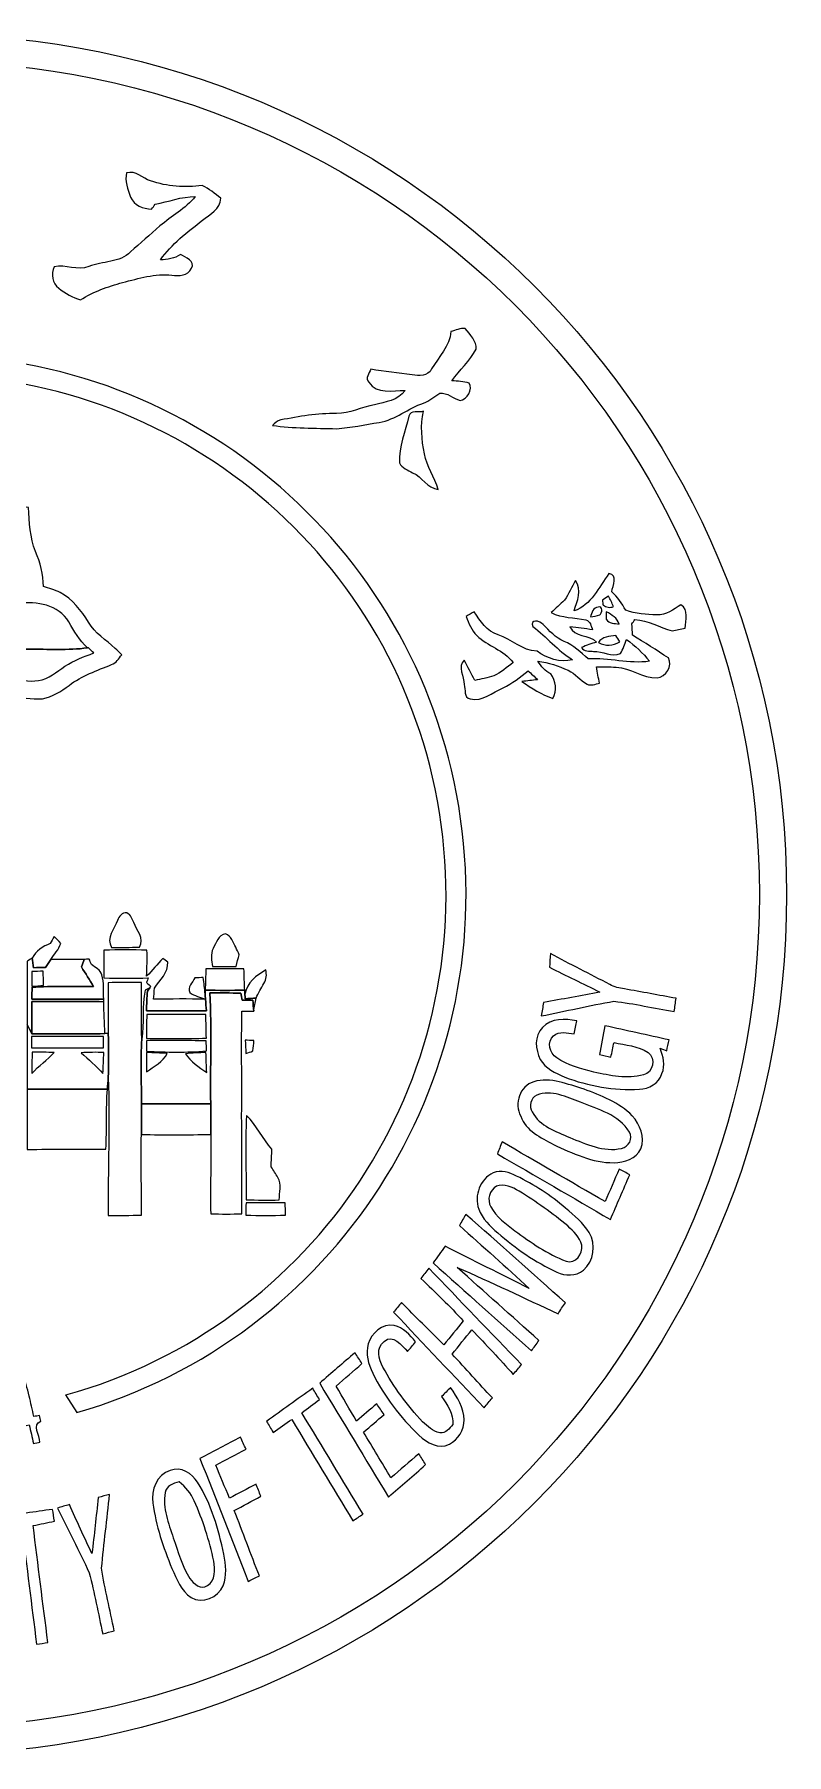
# Model space of a CAD drawing. Extents: x 31132 to 885236, y 345273 to 1212165.
# Drawn here: x 273416 to 273889, y 539556 to 540638 of the extents above; entities that cross this region are included whole.
import ezdxf

# ---------------------------------------------------------------- set-up
doc = ezdxf.new("R2010")
doc.units = 0
doc.header["$LTSCALE"] = 1000
doc.layers.get('0').update_dxf_attribs({"linetype": 'CONTINUOUS'})
doc.layers.add('_U+56FE_U+5C42 1', color=7, linetype='CONTINUOUS')

# ---------------------------------------------------------------- blocks, each defined once
blk = doc.blocks.new('A$C1A3047F4')
at = {"color": 5}
blk.add_line((2106, -7242), (1952, -6994), dxfattribs=at)
for radius in [12022, 11642]:
    blk.add_circle((0, 0), radius, dxfattribs=at)
for radius, start, end in [(7542, 286.2137, 253.6594), (7262, 285.5907, 254.1354)]:
    blk.add_arc((0, 0), radius, start, end, dxfattribs=at)
at = {"layer": '_U+56FE_U+5C42 1', "color": 5, "lineweight": 0}
for points, knots in [([(2798, 10085), (2926, 10125), (3022, 10009), (3134, 9973), (3366, 9895), (3614, 9880), (3855, 9908), (3954, 9869), (4032, 9794), (4116, 9731), (4111, 9575), (3963, 9508), (3858, 9423), (3646, 9258), (3430, 9089), (3271, 8870), (3369, 8873), (3470, 8887), (3552, 8947), (3617, 8900), (3766, 8856), (3705, 8752), (3659, 8646), (3530, 8645), (3433, 8657), (3197, 8683), (2968, 8612), (2743, 8553), (2538, 8497), (2334, 8428), (2156, 8310), (2045, 8346), (1942, 8403), (1851, 8474), (1755, 8538), (1747, 8676), (1785, 8775), (1947, 8813), (2113, 8711), (2272, 8779), (2464, 8853), (2701, 8827), (2854, 8983), (2993, 9101), (3127, 9224), (3265, 9344), (3427, 9484), (3622, 9585), (3758, 9754), (3565, 9756), (3384, 9684), (3197, 9647), (3185, 9630), (3161, 9597), (3149, 9581), (3030, 9582), (2900, 9630), (2855, 9749), (2817, 9853), (2771, 9978), (2798, 10085), (2798, 10085), (2798, 10085), (2798, 10085)], [0, 0, 0, 0, 1, 1, 1, 2, 2, 2, 3, 3, 3, 4, 4, 4, 5, 5, 5, 6, 6, 6, 7, 7, 7, 8, 8, 8, 9, 9, 9, 10, 10, 10, 11, 11, 11, 12, 12, 12, 13, 13, 13, 14, 14, 14, 15, 15, 15, 16, 16, 16, 17, 17, 17, 18, 18, 18, 19, 19, 19, 20, 20, 20, 21, 21, 21, 21]), ([(7330, 7868), (7396, 7885), (7462, 7920), (7531, 7909), (7597, 7826), (7694, 7735), (7682, 7622), (7595, 7457), (7451, 7332), (7346, 7180), (7426, 7173), (7508, 7171), (7587, 7149), (7644, 7060), (7558, 6921), (7459, 6904), (7364, 6933), (7281, 7018), (7177, 7005), (7098, 6964), (7033, 6901), (6950, 6867), (6734, 6799), (6558, 6635), (6330, 6599), (6131, 6569), (5933, 6523), (5731, 6510), (5432, 6521), (5132, 6512), (4836, 6556), (4873, 6584), (4903, 6627), (4953, 6633), (5210, 6680), (5469, 6728), (5732, 6723), (5917, 6721), (6084, 6810), (6262, 6846), (6414, 6887), (6596, 6901), (6690, 7044), (6520, 7046), (6294, 6990), (6183, 7159), (6131, 7216), (6188, 7286), (6211, 7342), (6402, 7305), (6597, 7296), (6788, 7263), (6884, 7248), (7011, 7242), (7061, 7346), (7157, 7516), (7318, 7663), (7330, 7868), (7330, 7868), (7330, 7868), (7330, 7868)], [0, 0, 0, 0, 1, 1, 1, 2, 2, 2, 3, 3, 3, 4, 4, 4, 5, 5, 5, 6, 6, 6, 7, 7, 7, 8, 8, 8, 9, 9, 9, 10, 10, 10, 11, 11, 11, 12, 12, 12, 13, 13, 13, 14, 14, 14, 15, 15, 15, 16, 16, 16, 17, 17, 17, 18, 18, 18, 19, 19, 19, 20, 20, 20, 20]), ([(6743, 6688), (6766, 6772), (6884, 6732), (6947, 6754), (6903, 6557), (6922, 6354), (6961, 6158), (6998, 5982), (7099, 5829), (7155, 5660), (6999, 5678), (6929, 5835), (6796, 5895), (6732, 5935), (6646, 5958), (6614, 6032), (6598, 6260), (6695, 6470), (6743, 6688), (6743, 6688), (6743, 6688), (6743, 6688)], [0, 0, 0, 0, 1, 1, 1, 2, 2, 2, 3, 3, 3, 4, 4, 4, 5, 5, 5, 6, 6, 6, 7, 7, 7, 7]), ([(-1542, 5411), (-1466, 5422), (-1386, 5443), (-1312, 5409), (-1168, 5352), (-1018, 5314), (-867, 5282), (-560, 5213), (-304, 5021), (-58, 4835), (121, 4965), (299, 5099), (500, 5194), (713, 5299), (957, 5308), (1174, 5403), (1254, 5443), (1343, 5421), (1428, 5411), (1437, 5202), (1448, 4990), (1527, 4794), (1595, 4639), (1636, 4474), (1636, 4303), (1715, 4280), (1795, 4256), (1871, 4221), (2044, 4128), (2167, 3971), (2266, 3805), (2356, 3651), (2511, 3557), (2639, 3440), (2670, 3410), (2701, 3380), (2731, 3349), (2689, 3299), (2654, 3237), (2590, 3214), (2386, 3130), (2173, 3059), (1995, 2923), (1885, 2837), (1762, 2763), (1622, 2737), (1471, 2731), (1321, 2744), (1174, 2774), (1130, 2666), (1091, 2551), (1007, 2467), (935, 2393), (838, 2353), (747, 2309), (705, 2198), (663, 2088), (606, 1984), (500, 1790), (337, 1629), (137, 1531), (9, 1510), (-121, 1510), (-249, 1530), (-476, 1637), (-648, 1831), (-755, 2054), (-795, 2137), (-828, 2222), (-861, 2307), (-960, 2354), (-1066, 2397), (-1139, 2481), (-1213, 2565), (-1250, 2672), (-1290, 2773), (-1436, 2745), (-1585, 2732), (-1734, 2736), (-1976, 2769), (-2135, 2972), (-2351, 3066), (-2500, 3149), (-2679, 3175), (-2814, 3282), (-2814, 3324), (-2811, 3365), (-2804, 3407), (-2708, 3492), (-2601, 3564), (-2508, 3653), (-2381, 3776), (-2315, 3948), (-2188, 4071), (-2126, 4131), (-2056, 4182), (-1984, 4230), (-1905, 4256), (-1826, 4280), (-1746, 4302), (-1760, 4476), (-1714, 4642), (-1642, 4798), (-1588, 4946), (-1560, 5102), (-1551, 5259), (-1548, 5310), (-1545, 5360), (-1542, 5411), (-1542, 5411), (-1542, 5411), (-1542, 5411)], [0, 0, 0, 0, 1, 1, 1, 2, 2, 2, 3, 3, 3, 4, 4, 4, 5, 5, 5, 6, 6, 6, 7, 7, 7, 8, 8, 8, 9, 9, 9, 10, 10, 10, 11, 11, 11, 12, 12, 12, 13, 13, 13, 14, 14, 14, 15, 15, 15, 16, 16, 16, 17, 17, 17, 18, 18, 18, 19, 19, 19, 20, 20, 20, 21, 21, 21, 22, 22, 22, 23, 23, 23, 24, 24, 24, 25, 25, 25, 26, 26, 26, 27, 27, 27, 28, 28, 28, 29, 29, 29, 30, 30, 30, 31, 31, 31, 32, 32, 32, 33, 33, 33, 34, 34, 34, 35, 35, 35, 36, 36, 36, 37, 37, 37, 37]), ([(9052, 3964), (9290, 4042), (9399, 4296), (9538, 4485), (9675, 4471), (9588, 4315), (9580, 4232), (9660, 4158), (9718, 4067), (9774, 3974), (9912, 3923), (10063, 3910), (10209, 3907), (10336, 3902), (10443, 3981), (10542, 4050), (10661, 3980), (10610, 3834), (10603, 3723), (10543, 3710), (10484, 3693), (10422, 3686), (10247, 3733), (10087, 3831), (9902, 3844), (9892, 3828), (9871, 3797), (9861, 3781), (9864, 3728), (9867, 3676), (9869, 3623), (10038, 3521), (10206, 3416), (10370, 3306), (10430, 3196), (10340, 3038), (10211, 3029), (10009, 3020), (9840, 3170), (9639, 3178), (9548, 3182), (9456, 3183), (9364, 3181), (9376, 3104), (9392, 3028), (9409, 2952), (9351, 2944), (9289, 2911), (9233, 2940), (9137, 2994), (9070, 3087), (8970, 3134), (8836, 3196), (8693, 3239), (8547, 3261), (8592, 3189), (8646, 3120), (8727, 3085), (8800, 2981), (8815, 2854), (8756, 2740), (8598, 2790), (8461, 2887), (8323, 2976), (8396, 2986), (8468, 2994), (8541, 3002), (8498, 3045), (8454, 3086), (8410, 3127), (8299, 3039), (8188, 2950), (8059, 2890), (7914, 2821), (7772, 2693), (7600, 2734), (7507, 2749), (7539, 2868), (7517, 2933), (7516, 3048), (7421, 3182), (7517, 3277), (7567, 3182), (7613, 3085), (7663, 2991), (7752, 3015), (7844, 3025), (7930, 3056), (8029, 3104), (8113, 3175), (8200, 3242), (8071, 3419), (7844, 3471), (7691, 3620), (7619, 3694), (7583, 3792), (7543, 3885), (7579, 3908), (7617, 3931), (7654, 3952), (7746, 3827), (7830, 3675), (7990, 3629), (8180, 3567), (8328, 3411), (8534, 3399), (8678, 3302), (8854, 3234), (9029, 3282), (8822, 3409), (8671, 3602), (8476, 3744), (8429, 3855), (8576, 3830), (8619, 3774), (8708, 3686), (8792, 3587), (8912, 3538), (9042, 3483), (9144, 3385), (9249, 3292), (9535, 3311), (9822, 3218), (10106, 3260), (10015, 3376), (9905, 3476), (9786, 3564), (9759, 3498), (9737, 3430), (9700, 3368), (9576, 3318), (9451, 3402), (9325, 3397), (9269, 3410), (9185, 3387), (9157, 3453), (9225, 3483), (9295, 3505), (9365, 3528), (9261, 3636), (9053, 3593), (8995, 3742), (9101, 3734), (9206, 3713), (9311, 3700), (9288, 3750), (9281, 3824), (9217, 3839), (9055, 3872), (8883, 3865), (8731, 3940), (8791, 4001), (8859, 4053), (8917, 4115), (8981, 4199), (9018, 4299), (9072, 4388), (9167, 4254), (9096, 4101), (9052, 3964), (9052, 3964), (9052, 3964), (9052, 3964)], [0, 0, 0, 0, 1, 1, 1, 2, 2, 2, 3, 3, 3, 4, 4, 4, 5, 5, 5, 6, 6, 6, 7, 7, 7, 8, 8, 8, 9, 9, 9, 10, 10, 10, 11, 11, 11, 12, 12, 12, 13, 13, 13, 14, 14, 14, 15, 15, 15, 16, 16, 16, 17, 17, 17, 18, 18, 18, 19, 19, 19, 20, 20, 20, 21, 21, 21, 22, 22, 22, 23, 23, 23, 24, 24, 24, 25, 25, 25, 26, 26, 26, 27, 27, 27, 28, 28, 28, 29, 29, 29, 30, 30, 30, 31, 31, 31, 32, 32, 32, 33, 33, 33, 34, 34, 34, 35, 35, 35, 36, 36, 36, 37, 37, 37, 38, 38, 38, 39, 39, 39, 40, 40, 40, 41, 41, 41, 42, 42, 42, 43, 43, 43, 44, 44, 44, 45, 45, 45, 46, 46, 46, 47, 47, 47, 48, 48, 48, 49, 49, 49, 50, 50, 50, 51, 51, 51, 52, 52, 52, 53, 53, 53, 54, 54, 54, 54]), ([(740, 3507), (818, 3768), (1016, 3998), (1287, 4064), (1541, 4105), (1851, 4050), (1991, 3810), (2061, 3678), (2145, 3553), (2251, 3447), (1978, 3410), (1702, 3431), (1427, 3428), (1247, 3428), (1067, 3419), (888, 3432), (836, 3452), (789, 3481), (740, 3507), (740, 3507), (740, 3507), (740, 3507)], [0, 0, 0, 0, 1, 1, 1, 2, 2, 2, 3, 3, 3, 4, 4, 4, 5, 5, 5, 6, 6, 6, 7, 7, 7, 7]), ([(9448, 4113), (9476, 4132), (9505, 4152), (9533, 4171), (9557, 4123), (9581, 4074), (9604, 4025), (9554, 4002), (9504, 4016), (9458, 4043), (9456, 4060), (9451, 4095), (9448, 4113), (9448, 4113), (9448, 4113), (9448, 4113)], [0, 0, 0, 0, 1, 1, 1, 2, 2, 2, 3, 3, 3, 4, 4, 4, 5, 5, 5, 5]), ([(9280, 3881), (9299, 3934), (9319, 4014), (9391, 4014), (9458, 4044), (9448, 3929), (9411, 3908), (9367, 3896), (9324, 3887), (9280, 3881), (9280, 3881), (9280, 3881), (9280, 3881)], [0, 0, 0, 0, 1, 1, 1, 2, 2, 2, 3, 3, 3, 4, 4, 4, 4]), ([(9502, 3949), (9580, 3912), (9656, 3865), (9682, 3778), (9621, 3793), (9537, 3782), (9502, 3847), (9494, 3881), (9501, 3915), (9502, 3949), (9502, 3949), (9502, 3949), (9502, 3949)], [0, 0, 0, 0, 1, 1, 1, 2, 2, 2, 3, 3, 3, 4, 4, 4, 4]), ([(9392, 3520), (9446, 3605), (9546, 3606), (9635, 3620), (9654, 3591), (9673, 3562), (9692, 3532), (9596, 3477), (9492, 3469), (9392, 3520), (9392, 3520), (9392, 3520), (9392, 3520)], [0, 0, 0, 0, 1, 1, 1, 2, 2, 2, 3, 3, 3, 4, 4, 4, 4]), ([(2251, 3447), (2251, 3447), (2266, 3449), (2266, 3449), (2284, 3431), (2321, 3394), (2340, 3376), (2202, 3325), (2061, 3274), (1938, 3190), (1821, 3114), (1711, 3010), (1566, 2990), (1431, 2968), (1295, 3004), (1165, 3038), (1117, 3197), (996, 3313), (888, 3432), (1067, 3419), (1247, 3428), (1427, 3428), (1702, 3431), (1978, 3410), (2251, 3447), (2251, 3447), (2251, 3447), (2251, 3447)], [0, 0, 0, 0, 1, 1, 1, 2, 2, 2, 3, 3, 3, 4, 4, 4, 5, 5, 5, 6, 6, 6, 7, 7, 7, 8, 8, 8, 9, 9, 9, 9]), ([(2673, -362), (2694, -309), (2736, -239), (2804, -258), (2860, -281), (2874, -343), (2899, -392), (2941, -505), (3052, -613), (2981, -737), (2850, -739), (2719, -740), (2588, -740), (2512, -605), (2624, -483), (2673, -362), (2673, -362), (2673, -362), (2673, -362)], [0, 0, 0, 0, 1, 1, 1, 2, 2, 2, 3, 3, 3, 4, 4, 4, 5, 5, 5, 6, 6, 6, 6]), ([(1731, -685), (1745, -660), (1772, -612), (1785, -587), (1818, -618), (1850, -650), (1880, -683), (1853, -769), (1786, -834), (1739, -909), (1713, -945), (1690, -983), (1667, -1021), (1610, -1022), (1553, -1022), (1496, -1023), (1493, -989), (1485, -921), (1480, -888), (1533, -787), (1628, -726), (1731, -685), (1731, -685), (1731, -685), (1731, -685)], [0, 0, 0, 0, 1, 1, 1, 2, 2, 2, 3, 3, 3, 4, 4, 4, 5, 5, 5, 6, 6, 6, 7, 7, 7, 8, 8, 8, 8]), ([(4010, -754), (4051, -677), (4081, -564), (4181, -550), (4264, -576), (4287, -669), (4325, -737), (4341, -772), (4357, -807), (4373, -842), (4358, -896), (4343, -951), (4329, -1005), (4219, -1005), (4108, -1005), (3998, -1008), (3990, -923), (3968, -833), (4010, -754), (4010, -754), (4010, -754), (4010, -754)], [0, 0, 0, 0, 1, 1, 1, 2, 2, 2, 3, 3, 3, 4, 4, 4, 5, 5, 5, 6, 6, 6, 7, 7, 7, 7]), ([(1410, -932), (1428, -921), (1463, -899), (1480, -888), (1485, -921), (1493, -989), (1496, -1023), (1553, -1022), (1610, -1022), (1667, -1021), (1690, -983), (1713, -945), (1739, -909), (1894, -908), (2050, -914), (2205, -908), (2191, -943), (2179, -978), (2167, -1013), (2227, -1102), (2282, -1194), (2336, -1288), (2050, -1286), (1764, -1279), (1478, -1296), (1477, -1352), (1477, -1408), (1476, -1465), (1811, -1465), (2145, -1466), (2479, -1464), (2479, -1473), (2479, -1489), (2480, -1498), (2145, -1496), (1811, -1497), (1477, -1497), (1476, -1647), (1476, -1796), (1475, -1946), (1453, -1905), (1431, -1864), (1411, -1823), (1409, -1526), (1408, -1229), (1410, -932), (1410, -932), (1410, -932), (1410, -932)], [0, 0, 0, 0, 1, 1, 1, 2, 2, 2, 3, 3, 3, 4, 4, 4, 5, 5, 5, 6, 6, 6, 7, 7, 7, 8, 8, 8, 9, 9, 9, 10, 10, 10, 11, 11, 11, 12, 12, 12, 13, 13, 13, 14, 14, 14, 15, 15, 15, 16, 16, 16, 16]), ([(2205, -908), (2223, -907), (2258, -904), (2276, -903), (2284, -921), (2300, -959), (2308, -978), (2360, -1021), (2437, -1051), (2454, -1124), (2485, -1235), (2476, -1351), (2479, -1464), (2145, -1466), (1811, -1465), (1476, -1465), (1477, -1408), (1477, -1352), (1478, -1296), (1764, -1279), (2050, -1286), (2336, -1288), (2282, -1194), (2227, -1102), (2167, -1013), (2179, -978), (2191, -943), (2205, -908), (2205, -908), (2205, -908), (2205, -908)], [0, 0, 0, 0, 1, 1, 1, 2, 2, 2, 3, 3, 3, 4, 4, 4, 5, 5, 5, 6, 6, 6, 7, 7, 7, 8, 8, 8, 9, 9, 9, 10, 10, 10, 10]), ([(2483, -778), (2683, -772), (2884, -772), (3084, -778), (3087, -900), (3084, -1021), (3079, -1143), (3157, -1062), (3227, -972), (3307, -893), (3323, -906), (3356, -933), (3373, -946), (3386, -1093), (3262, -1198), (3188, -1310), (3184, -1361), (3180, -1413), (3177, -1464), (3418, -1460), (3660, -1458), (3901, -1465), (3905, -1518), (3909, -1571), (3914, -1624), (3635, -1627), (3356, -1626), (3078, -1625), (3079, -1533), (3080, -1441), (3093, -1350), (3093, -1350), (3124, -1303), (3124, -1303), (3162, -1273), (3080, -1247), (3079, -1229), (3084, -1214), (3095, -1182), (3101, -1167), (2895, -1168), (2689, -1168), (2483, -1167), (2481, -1037), (2481, -907), (2483, -778), (2483, -778), (2483, -778), (2483, -778)], [0, 0, 0, 0, 1, 1, 1, 2, 2, 2, 3, 3, 3, 4, 4, 4, 5, 5, 5, 6, 6, 6, 7, 7, 7, 8, 8, 8, 9, 9, 9, 10, 10, 10, 11, 11, 11, 12, 12, 12, 13, 13, 13, 14, 14, 14, 15, 15, 15, 16, 16, 16, 16]), ([(8721, -826), (8997, -973), (9275, -1113), (9551, -1258), (9614, -1293), (9685, -1308), (9755, -1320), (9996, -1362), (10237, -1407), (10478, -1451), (10469, -1512), (10460, -1572), (10451, -1633), (10169, -1592), (9892, -1523), (9609, -1492), (9268, -1549), (8932, -1632), (8593, -1698), (8604, -1635), (8615, -1572), (8626, -1509), (8888, -1462), (9149, -1416), (9410, -1363), (9177, -1245), (8939, -1136), (8708, -1016), (8712, -953), (8716, -889), (8721, -826), (8721, -826), (8721, -826), (8721, -826)], [0, 0, 0, 0, 1, 1, 1, 2, 2, 2, 3, 3, 3, 4, 4, 4, 5, 5, 5, 6, 6, 6, 7, 7, 7, 8, 8, 8, 9, 9, 9, 10, 10, 10, 11, 11, 11, 11]), ([(1477, -1078), (1529, -1076), (1582, -1074), (1634, -1071), (1635, -1137), (1637, -1204), (1639, -1270), (1585, -1274), (1531, -1279), (1477, -1283), (1477, -1215), (1477, -1147), (1477, -1078), (1477, -1078), (1477, -1078), (1477, -1078)], [0, 0, 0, 0, 1, 1, 1, 2, 2, 2, 3, 3, 3, 4, 4, 4, 5, 5, 5, 5]), ([(3752, -1166), (3782, -1165), (3841, -1162), (3871, -1161), (3880, -1238), (3889, -1314), (3896, -1391), (3898, -1409), (3900, -1445), (3901, -1464), (3829, -1432), (3744, -1421), (3683, -1369), (3638, -1298), (3728, -1230), (3752, -1166), (3752, -1166), (3752, -1166), (3752, -1166)], [0, 0, 0, 0, 1, 1, 1, 2, 2, 2, 3, 3, 3, 4, 4, 4, 5, 5, 5, 6, 6, 6, 6]), ([(3906, -1040), (4084, -1039), (4261, -1039), (4439, -1040), (4441, -1139), (4445, -1238), (4451, -1337), (4267, -1341), (4082, -1341), (3898, -1337), (3901, -1238), (3904, -1139), (3906, -1040), (3906, -1040), (3906, -1040), (3906, -1040)], [0, 0, 0, 0, 1, 1, 1, 2, 2, 2, 3, 3, 3, 4, 4, 4, 5, 5, 5, 5]), ([(4453, -1391), (4480, -1231), (4615, -1131), (4745, -1053), (4758, -1119), (4756, -1185), (4717, -1242), (4680, -1310), (4640, -1377), (4609, -1449), (4557, -1451), (4506, -1453), (4455, -1456), (4454, -1439), (4453, -1407), (4453, -1391), (4453, -1391), (4453, -1391), (4453, -1391)], [0, 0, 0, 0, 1, 1, 1, 2, 2, 2, 3, 3, 3, 4, 4, 4, 5, 5, 5, 6, 6, 6, 6]), ([(2541, -1233), (2696, -1229), (2851, -1228), (3006, -1229), (3006, -1494), (3006, -1758), (3010, -2023), (2997, -2323), (3008, -2624), (3005, -2925), (3005, -3068), (3005, -3212), (3005, -3355), (3003, -3730), (3006, -4106), (3006, -4481), (2852, -4486), (2697, -4487), (2543, -4485), (2536, -3844), (2566, -3202), (2543, -2561), (2548, -2356), (2548, -2150), (2543, -1945), (2537, -1707), (2542, -1470), (2541, -1233), (2541, -1233), (2541, -1233), (2541, -1233)], [0, 0, 0, 0, 1, 1, 1, 2, 2, 2, 3, 3, 3, 4, 4, 4, 5, 5, 5, 6, 6, 6, 7, 7, 7, 8, 8, 8, 9, 9, 9, 10, 10, 10, 10]), ([(3057, -1337), (3057, -1337), (3124, -1303), (3124, -1303), (3124, -1303), (3093, -1350), (3093, -1350), (3080, -1441), (3079, -1533), (3078, -1625), (3356, -1626), (3635, -1627), (3914, -1624), (3909, -1571), (3905, -1518), (3901, -1465), (3901, -1465), (3901, -1464), (3901, -1464), (3900, -1445), (3898, -1409), (3896, -1391), (3897, -1377), (3897, -1350), (3898, -1337), (4082, -1341), (4267, -1341), (4451, -1337), (4452, -1351), (4453, -1378), (4453, -1391), (4453, -1407), (4454, -1439), (4455, -1456), (4506, -1453), (4557, -1451), (4609, -1449), (4595, -1509), (4585, -1570), (4575, -1631), (4572, -1579), (4568, -1528), (4565, -1477), (4515, -1476), (4465, -1475), (4415, -1475), (4410, -1451), (4399, -1403), (4394, -1379), (4250, -1376), (4106, -1375), (3962, -1376), (3988, -1892), (3968, -2408), (3974, -2925), (3651, -2921), (3328, -2931), (3005, -2925), (3008, -2624), (2997, -2323), (3010, -2023), (3045, -1796), (3015, -1564), (3057, -1337), (3057, -1337), (3057, -1337), (3057, -1337)], [0, 0, 0, 0, 1, 1, 1, 2, 2, 2, 3, 3, 3, 4, 4, 4, 5, 5, 5, 6, 6, 6, 7, 7, 7, 8, 8, 8, 9, 9, 9, 10, 10, 10, 11, 11, 11, 12, 12, 12, 13, 13, 13, 14, 14, 14, 15, 15, 15, 16, 16, 16, 17, 17, 17, 18, 18, 18, 19, 19, 19, 20, 20, 20, 21, 21, 21, 22, 22, 22, 22]), ([(3962, -1376), (4106, -1375), (4250, -1376), (4394, -1379), (4399, -1403), (4410, -1451), (4415, -1475), (4465, -1475), (4515, -1476), (4565, -1477), (4568, -1528), (4572, -1579), (4575, -1631), (4519, -1630), (4463, -1629), (4408, -1629), (4408, -1733), (4408, -1837), (4407, -1942), (4404, -2257), (4410, -2573), (4408, -2888), (4405, -3160), (4410, -3432), (4408, -3703), (4406, -3957), (4409, -4211), (4409, -4465), (4264, -4466), (4119, -4466), (3974, -4465), (3971, -4095), (3977, -3725), (3974, -3355), (3974, -3212), (3974, -3068), (3974, -2925), (3968, -2408), (3988, -1892), (3962, -1376), (3962, -1376), (3962, -1376), (3962, -1376)], [0, 0, 0, 0, 1, 1, 1, 2, 2, 2, 3, 3, 3, 4, 4, 4, 5, 5, 5, 6, 6, 6, 7, 7, 7, 8, 8, 8, 9, 9, 9, 10, 10, 10, 11, 11, 11, 12, 12, 12, 13, 13, 13, 14, 14, 14, 14]), ([(1477, -1497), (1811, -1497), (2145, -1496), (2480, -1498), (2483, -1647), (2491, -1796), (2495, -1945), (2155, -1947), (1815, -1946), (1475, -1946), (1476, -1796), (1476, -1647), (1477, -1497), (1477, -1497), (1477, -1497), (1477, -1497)], [0, 0, 0, 0, 1, 1, 1, 2, 2, 2, 3, 3, 3, 4, 4, 4, 5, 5, 5, 5]), ([(3080, -1679), (3355, -1677), (3630, -1679), (3905, -1678), (3909, -1788), (3912, -1898), (3914, -2008), (3635, -2018), (3357, -2010), (3078, -2013), (3078, -1902), (3079, -1790), (3080, -1679), (3080, -1679), (3080, -1679), (3080, -1679)], [0, 0, 0, 0, 1, 1, 1, 2, 2, 2, 3, 3, 3, 4, 4, 4, 5, 5, 5, 5]), ([(1411, -1823), (1431, -1864), (1453, -1905), (1475, -1946), (1815, -1946), (2155, -1947), (2495, -1945), (2495, -1945), (2543, -1945), (2543, -1945), (2548, -2150), (2548, -2356), (2543, -2561), (2539, -2613), (2535, -2666), (2530, -2719), (2156, -2721), (1782, -2722), (1409, -2719), (1410, -2420), (1404, -2122), (1411, -1823), (1411, -1823), (1411, -1823), (1411, -1823)], [0, 0, 0, 0, 1, 1, 1, 2, 2, 2, 3, 3, 3, 4, 4, 4, 5, 5, 5, 6, 6, 6, 7, 7, 7, 8, 8, 8, 8]), ([(8611, -1861), (8730, -1725), (8927, -1736), (9089, -1764), (9077, -1825), (9065, -1886), (9054, -1947), (8959, -1940), (8843, -1900), (8765, -1976), (8666, -2057), (8710, -2220), (8809, -2283), (8963, -2390), (9150, -2436), (9330, -2483), (9555, -2531), (9793, -2583), (10021, -2522), (10158, -2493), (10198, -2287), (10086, -2208), (9946, -2112), (9769, -2109), (9610, -2067), (9596, -2135), (9581, -2204), (9567, -2273), (9514, -2261), (9461, -2249), (9409, -2238), (9433, -2103), (9460, -1969), (9483, -1834), (9782, -1901), (10081, -1967), (10380, -2033), (10369, -2083), (10358, -2134), (10347, -2184), (10324, -2176), (10278, -2159), (10255, -2150), (10299, -2262), (10329, -2388), (10280, -2504), (10240, -2641), (10099, -2717), (9964, -2722), (9609, -2743), (9252, -2678), (8922, -2552), (8792, -2497), (8650, -2433), (8580, -2304), (8511, -2166), (8491, -1977), (8611, -1861), (8611, -1861), (8611, -1861), (8611, -1861)], [0, 0, 0, 0, 1, 1, 1, 2, 2, 2, 3, 3, 3, 4, 4, 4, 5, 5, 5, 6, 6, 6, 7, 7, 7, 8, 8, 8, 9, 9, 9, 10, 10, 10, 11, 11, 11, 12, 12, 12, 13, 13, 13, 14, 14, 14, 15, 15, 15, 16, 16, 16, 17, 17, 17, 18, 18, 18, 19, 19, 19, 20, 20, 20, 20]), ([(1470, -1984), (1805, -1983), (2140, -1984), (2474, -1984), (2474, -2037), (2475, -2089), (2475, -2142), (2140, -2143), (1805, -2143), (1470, -2142), (1470, -2089), (1470, -2037), (1470, -1984), (1470, -1984), (1470, -1984), (1470, -1984)], [0, 0, 0, 0, 1, 1, 1, 2, 2, 2, 3, 3, 3, 4, 4, 4, 5, 5, 5, 5]), ([(3078, -2043), (3356, -2042), (3634, -2038), (3913, -2047), (3913, -2093), (3914, -2138), (3915, -2184), (3637, -2214), (3357, -2203), (3078, -2190), (3077, -2141), (3077, -2092), (3078, -2043), (3078, -2043), (3078, -2043), (3078, -2043)], [0, 0, 0, 0, 1, 1, 1, 2, 2, 2, 3, 3, 3, 4, 4, 4, 5, 5, 5, 5]), ([(4458, -2038), (4488, -2038), (4548, -2039), (4579, -2039), (4576, -2088), (4571, -2138), (4564, -2187), (4532, -2201), (4500, -2212), (4467, -2222), (4464, -2161), (4461, -2099), (4458, -2038), (4458, -2038), (4458, -2038), (4458, -2038)], [0, 0, 0, 0, 1, 1, 1, 2, 2, 2, 3, 3, 3, 4, 4, 4, 5, 5, 5, 5]), ([(1480, -2206), (1583, -2204), (1686, -2205), (1789, -2208), (1691, -2312), (1570, -2393), (1476, -2502), (1476, -2403), (1476, -2304), (1480, -2206), (1480, -2206), (1480, -2206), (1480, -2206)], [0, 0, 0, 0, 1, 1, 1, 2, 2, 2, 3, 3, 3, 4, 4, 4, 4]), ([(2164, -2211), (2269, -2205), (2375, -2205), (2481, -2208), (2476, -2306), (2472, -2405), (2468, -2503), (2377, -2395), (2265, -2308), (2164, -2211), (2164, -2211), (2164, -2211), (2164, -2211)], [0, 0, 0, 0, 1, 1, 1, 2, 2, 2, 3, 3, 3, 4, 4, 4, 4]), ([(3077, -2209), (3174, -2212), (3271, -2216), (3368, -2222), (3301, -2338), (3186, -2408), (3076, -2477), (3076, -2388), (3076, -2298), (3077, -2209), (3077, -2209), (3077, -2209), (3077, -2209)], [0, 0, 0, 0, 1, 1, 1, 2, 2, 2, 3, 3, 3, 4, 4, 4, 4]), ([(3622, -2225), (3717, -2217), (3812, -2212), (3908, -2207), (3911, -2301), (3914, -2395), (3918, -2489), (3810, -2412), (3694, -2339), (3622, -2225), (3622, -2225), (3622, -2225), (3622, -2225)], [0, 0, 0, 0, 1, 1, 1, 2, 2, 2, 3, 3, 3, 4, 4, 4, 4]), ([(8489, -2617), (8725, -2545), (8965, -2656), (9191, -2721), (9430, -2811), (9681, -2908), (9866, -3092), (9971, -3216), (10049, -3393), (9985, -3554), (9922, -3695), (9754, -3747), (9610, -3749), (9309, -3752), (9030, -3618), (8763, -3492), (8587, -3396), (8378, -3303), (8307, -3099), (8213, -2922), (8291, -2677), (8489, -2617), (8489, -2617), (8489, -2617), (8489, -2617)], [0, 0, 0, 0, 1, 1, 1, 2, 2, 2, 3, 3, 3, 4, 4, 4, 5, 5, 5, 6, 6, 6, 7, 7, 7, 8, 8, 8, 8]), ([(1409, -2719), (1782, -2722), (2156, -2721), (2530, -2719), (2511, -2998), (2524, -3278), (2509, -3558), (2142, -3566), (1776, -3554), (1409, -3566), (1411, -3283), (1407, -3001), (1409, -2719), (1409, -2719), (1409, -2719), (1409, -2719)], [0, 0, 0, 0, 1, 1, 1, 2, 2, 2, 3, 3, 3, 4, 4, 4, 5, 5, 5, 5]), ([(8531, -2805), (8736, -2721), (8948, -2836), (9142, -2901), (9385, -3005), (9680, -3076), (9825, -3320), (9886, -3410), (9813, -3527), (9715, -3548), (9464, -3607), (9221, -3485), (8992, -3398), (8801, -3310), (8571, -3239), (8467, -3040), (8420, -2961), (8443, -2844), (8531, -2805), (8531, -2805), (8531, -2805), (8531, -2805)], [0, 0, 0, 0, 1, 1, 1, 2, 2, 2, 3, 3, 3, 4, 4, 4, 5, 5, 5, 6, 6, 6, 7, 7, 7, 7]), ([(3005, -2925), (3328, -2931), (3651, -2921), (3974, -2925), (3974, -3068), (3974, -3212), (3974, -3355), (3651, -3358), (3328, -3360), (3005, -3355), (3005, -3212), (3005, -3068), (3005, -2925), (3005, -2925), (3005, -2925), (3005, -2925)], [0, 0, 0, 0, 1, 1, 1, 2, 2, 2, 3, 3, 3, 4, 4, 4, 5, 5, 5, 5]), ([(4474, -3089), (4620, -3225), (4695, -3416), (4830, -3561), (4827, -3642), (4822, -3724), (4819, -3805), (4851, -3855), (4885, -3904), (4912, -3956), (4967, -4051), (4935, -4166), (4932, -4269), (4777, -4273), (4622, -4272), (4468, -4267), (4468, -4078), (4468, -3888), (4467, -3699), (4467, -3496), (4464, -3292), (4474, -3089), (4474, -3089), (4474, -3089), (4474, -3089)], [0, 0, 0, 0, 1, 1, 1, 2, 2, 2, 3, 3, 3, 4, 4, 4, 5, 5, 5, 6, 6, 6, 7, 7, 7, 8, 8, 8, 8]), ([(8045, -3456), (8525, -3735), (9004, -4016), (9486, -4292), (9551, -4141), (9616, -3990), (9682, -3840), (9731, -3865), (9780, -3891), (9829, -3917), (9740, -4126), (9650, -4335), (9559, -4543), (9034, -4235), (8508, -3931), (7981, -3627), (8002, -3570), (8023, -3513), (8045, -3456), (8045, -3456), (8045, -3456), (8045, -3456)], [0, 0, 0, 0, 1, 1, 1, 2, 2, 2, 3, 3, 3, 4, 4, 4, 5, 5, 5, 6, 6, 6, 7, 7, 7, 7]), ([(7923, -3891), (8031, -3845), (8148, -3887), (8247, -3935), (8494, -4054), (8725, -4206), (8934, -4384), (9055, -4486), (9179, -4591), (9264, -4726), (9366, -4892), (9327, -5125), (9182, -5252), (9078, -5337), (8928, -5334), (8811, -5277), (8509, -5140), (8237, -4945), (7986, -4730), (7879, -4636), (7768, -4534), (7719, -4396), (7650, -4210), (7740, -3974), (7923, -3891), (7923, -3891), (7923, -3891), (7923, -3891)], [0, 0, 0, 0, 1, 1, 1, 2, 2, 2, 3, 3, 3, 4, 4, 4, 5, 5, 5, 6, 6, 6, 7, 7, 7, 8, 8, 8, 9, 9, 9, 9]), ([(7966, -4075), (8076, -4039), (8190, -4091), (8285, -4146), (8522, -4292), (8748, -4456), (8963, -4633), (9044, -4708), (9132, -4789), (9159, -4901), (9183, -5020), (9070, -5172), (8940, -5124), (8679, -5025), (8448, -4864), (8225, -4700), (8098, -4605), (7964, -4508), (7890, -4364), (7830, -4268), (7873, -4132), (7966, -4075), (7966, -4075), (7966, -4075), (7966, -4075)], [0, 0, 0, 0, 1, 1, 1, 2, 2, 2, 3, 3, 3, 4, 4, 4, 5, 5, 5, 6, 6, 6, 7, 7, 7, 8, 8, 8, 8]), ([(4468, -4311), (4651, -4310), (4833, -4310), (5015, -4311), (5017, -4367), (5018, -4424), (5019, -4480), (4834, -4488), (4649, -4488), (4464, -4480), (4465, -4424), (4467, -4367), (4468, -4311), (4468, -4311), (4468, -4311), (4468, -4311)], [0, 0, 0, 0, 1, 1, 1, 2, 2, 2, 3, 3, 3, 4, 4, 4, 5, 5, 5, 5]), ([(7539, -4472), (8009, -4876), (8467, -5295), (8930, -5707), (8895, -5758), (8862, -5809), (8828, -5860), (8359, -5643), (7894, -5418), (7420, -5212), (7797, -5556), (8183, -5891), (8560, -6235), (8526, -6282), (8491, -6331), (8457, -6379), (7999, -5970), (7541, -5559), (7082, -5150), (7138, -5072), (7193, -4994), (7249, -4917), (7641, -5114), (8033, -5309), (8425, -5506), (8103, -5209), (7776, -4918), (7449, -4627), (7479, -4575), (7509, -4523), (7539, -4472), (7539, -4472), (7539, -4472), (7539, -4472)], [0, 0, 0, 0, 1, 1, 1, 2, 2, 2, 3, 3, 3, 4, 4, 4, 5, 5, 5, 6, 6, 6, 7, 7, 7, 8, 8, 8, 9, 9, 9, 10, 10, 10, 11, 11, 11, 11]), ([(6913, -5368), (6950, -5319), (6986, -5271), (7023, -5223), (7453, -5674), (7888, -6119), (8317, -6571), (8279, -6616), (8241, -6662), (8202, -6707), (8013, -6496), (7821, -6289), (7624, -6085), (7532, -6198), (7439, -6311), (7348, -6424), (7536, -6627), (7721, -6834), (7910, -7037), (7872, -7082), (7834, -7128), (7796, -7174), (7373, -6730), (6954, -6284), (6531, -5840), (6567, -5794), (6604, -5748), (6640, -5702), (6836, -5900), (7033, -6097), (7231, -6293), (7324, -6184), (7414, -6072), (7504, -5960), (7317, -5753), (7114, -5562), (6913, -5368), (6913, -5368), (6913, -5368), (6913, -5368)], [0, 0, 0, 0, 1, 1, 1, 2, 2, 2, 3, 3, 3, 4, 4, 4, 5, 5, 5, 6, 6, 6, 7, 7, 7, 8, 8, 8, 9, 9, 9, 10, 10, 10, 11, 11, 11, 12, 12, 12, 13, 13, 13, 13]), ([(6174, -6281), (6222, -6131), (6371, -5992), (6539, -6025), (6666, -6053), (6758, -6157), (6836, -6254), (6803, -6302), (6762, -6344), (6723, -6387), (6646, -6301), (6518, -6134), (6397, -6247), (6278, -6336), (6322, -6497), (6382, -6608), (6531, -6885), (6721, -7140), (6935, -7370), (7003, -7435), (7079, -7507), (7177, -7523), (7260, -7539), (7309, -7459), (7360, -7410), (7365, -7260), (7285, -7133), (7201, -7017), (7242, -6975), (7284, -6934), (7326, -6893), (7418, -7027), (7516, -7173), (7516, -7343), (7522, -7486), (7428, -7615), (7310, -7685), (7158, -7756), (6994, -7665), (6885, -7559), (6621, -7310), (6399, -7014), (6239, -6689), (6175, -6564), (6137, -6420), (6174, -6281), (6174, -6281), (6174, -6281), (6174, -6281)], [0, 0, 0, 0, 1, 1, 1, 2, 2, 2, 3, 3, 3, 4, 4, 4, 5, 5, 5, 6, 6, 6, 7, 7, 7, 8, 8, 8, 9, 9, 9, 10, 10, 10, 11, 11, 11, 12, 12, 12, 13, 13, 13, 14, 14, 14, 15, 15, 15, 16, 16, 16, 16]), ([(5497, -6831), (5660, -6687), (5827, -6547), (5992, -6404), (6024, -6455), (6056, -6506), (6088, -6557), (5968, -6662), (5847, -6765), (5728, -6870), (5820, -7035), (5917, -7198), (6013, -7361), (6107, -7279), (6200, -7198), (6294, -7117), (6328, -7168), (6362, -7218), (6396, -7269), (6301, -7352), (6206, -7433), (6110, -7514), (6237, -7727), (6366, -7939), (6492, -8153), (6622, -8041), (6750, -7926), (6883, -7817), (6914, -7868), (6945, -7918), (6977, -7969), (6807, -8122), (6630, -8267), (6461, -8422), (6137, -7893), (5817, -7363), (5497, -6831), (5497, -6831), (5497, -6831), (5497, -6831)], [0, 0, 0, 0, 1, 1, 1, 2, 2, 2, 3, 3, 3, 4, 4, 4, 5, 5, 5, 6, 6, 6, 7, 7, 7, 8, 8, 8, 9, 9, 9, 10, 10, 10, 11, 11, 11, 12, 12, 12, 13, 13, 13, 13]), ([(1197, -7099), (1239, -6960), (1281, -6820), (1349, -6691), (1382, -6796), (1411, -6903), (1437, -7010), (1460, -7105), (1482, -7201), (1504, -7296), (1524, -7293), (1563, -7287), (1583, -7284), (1587, -7303), (1596, -7341), (1600, -7360), (1471, -7409), (1590, -7559), (1588, -7654), (1565, -7659), (1520, -7669), (1498, -7674), (1478, -7587), (1458, -7500), (1437, -7414), (1332, -7440), (1227, -7466), (1122, -7489), (1092, -7353), (1161, -7226), (1197, -7099), (1197, -7099), (1197, -7099), (1197, -7099)], [0, 0, 0, 0, 1, 1, 1, 2, 2, 2, 3, 3, 3, 4, 4, 4, 5, 5, 5, 6, 6, 6, 7, 7, 7, 8, 8, 8, 9, 9, 9, 10, 10, 10, 11, 11, 11, 11]), ([(4756, -7364), (4970, -7209), (5184, -7054), (5400, -6902), (5432, -6954), (5463, -7007), (5495, -7060), (5412, -7120), (5328, -7181), (5247, -7245), (5537, -7714), (5816, -8190), (6105, -8659), (6057, -8690), (6009, -8722), (5961, -8754), (5676, -8282), (5389, -7810), (5107, -7336), (5019, -7396), (4932, -7456), (4845, -7518), (4815, -7466), (4786, -7415), (4756, -7364), (4756, -7364), (4756, -7364), (4756, -7364)], [0, 0, 0, 0, 1, 1, 1, 2, 2, 2, 3, 3, 3, 4, 4, 4, 5, 5, 5, 6, 6, 6, 7, 7, 7, 8, 8, 8, 9, 9, 9, 9]), ([(3824, -7885), (4013, -7784), (4201, -7685), (4390, -7584), (4416, -7641), (4442, -7698), (4469, -7754), (4327, -7827), (4186, -7904), (4045, -7977), (4110, -8129), (4173, -8283), (4235, -8437), (4359, -8371), (4483, -8306), (4608, -8241), (4630, -8297), (4652, -8353), (4675, -8410), (4552, -8478), (4428, -8545), (4304, -8611), (4422, -8915), (4536, -9221), (4655, -9524), (4603, -9549), (4552, -9575), (4500, -9600), (4275, -9028), (4052, -8455), (3824, -7885), (3824, -7885), (3824, -7885), (3824, -7885)], [0, 0, 0, 0, 1, 1, 1, 2, 2, 2, 3, 3, 3, 4, 4, 4, 5, 5, 5, 6, 6, 6, 7, 7, 7, 8, 8, 8, 9, 9, 9, 10, 10, 10, 11, 11, 11, 11]), ([(3408, -8053), (3557, -7991), (3716, -8088), (3791, -8216), (3983, -8521), (4084, -8872), (4158, -9221), (4184, -9366), (4205, -9522), (4147, -9662), (4078, -9822), (3859, -9925), (3702, -9825), (3560, -9734), (3500, -9567), (3432, -9422), (3313, -9127), (3207, -8823), (3167, -8506), (3138, -8325), (3218, -8107), (3408, -8053), (3408, -8053), (3408, -8053), (3408, -8053)], [0, 0, 0, 0, 1, 1, 1, 2, 2, 2, 3, 3, 3, 4, 4, 4, 5, 5, 5, 6, 6, 6, 7, 7, 7, 8, 8, 8, 8]), ([(2404, -8429), (2457, -8414), (2509, -8399), (2562, -8385), (2527, -8729), (2479, -9072), (2450, -9417), (2491, -9712), (2571, -10000), (2626, -10292), (2573, -10305), (2520, -10320), (2467, -10334), (2402, -10050), (2351, -9762), (2276, -9480), (2137, -9174), (1981, -8877), (1834, -8575), (1889, -8559), (1944, -8543), (1999, -8528), (2103, -8755), (2205, -8985), (2315, -9210), (2348, -8950), (2372, -8689), (2404, -8429), (2404, -8429), (2404, -8429), (2404, -8429)], [0, 0, 0, 0, 1, 1, 1, 2, 2, 2, 3, 3, 3, 4, 4, 4, 5, 5, 5, 6, 6, 6, 7, 7, 7, 8, 8, 8, 9, 9, 9, 10, 10, 10, 10]), ([(3338, -8360), (3357, -8265), (3450, -8230), (3533, -8209), (3624, -8279), (3700, -8368), (3744, -8475), (3864, -8745), (3957, -9028), (4018, -9317), (4033, -9432), (4048, -9592), (3930, -9660), (3836, -9726), (3737, -9634), (3684, -9560), (3569, -9389), (3521, -9184), (3451, -8992), (3387, -8788), (3295, -8577), (3338, -8360), (3338, -8360), (3338, -8360), (3338, -8360)], [0, 0, 0, 0, 1, 1, 1, 2, 2, 2, 3, 3, 3, 4, 4, 4, 5, 5, 5, 6, 6, 6, 7, 7, 7, 8, 8, 8, 8]), ([(1027, -8700), (1272, -8665), (1518, -8628), (1764, -8594), (1773, -8649), (1782, -8704), (1791, -8760), (1692, -8780), (1592, -8800), (1493, -8821), (1562, -9366), (1629, -9911), (1700, -10456), (1647, -10463), (1594, -10472), (1541, -10480), (1472, -9934), (1405, -9388), (1334, -8842), (1237, -8855), (1140, -8869), (1043, -8882), (1038, -8821), (1032, -8760), (1027, -8700), (1027, -8700), (1027, -8700), (1027, -8700)], [0, 0, 0, 0, 1, 1, 1, 2, 2, 2, 3, 3, 3, 4, 4, 4, 5, 5, 5, 6, 6, 6, 7, 7, 7, 8, 8, 8, 9, 9, 9, 9])]:
    blk.add_open_spline(points, degree=3, knots=knots, dxfattribs=at)

msp = doc.modelspace()

# ---------------------------------------------------------------- block references
at = {"xscale": 0.0450000000114415, "yscale": 0.0450000000114415, "zscale": 0.0450000000114415}
msp.add_blockref('A$C1A3047F4', (273347.88, 540097.46), dxfattribs=at)

doc.saveas('drawing.dxf')
